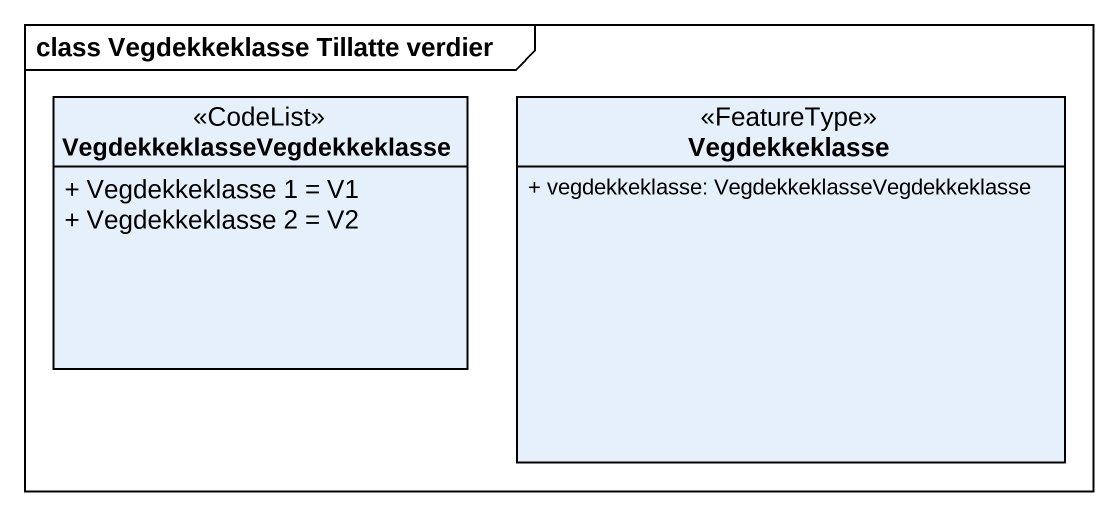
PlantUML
@startuml
mainframe class Vegdekkeklasse Tillatte verdier
hide circle
hide empty members
skinparam classAttributeIconSize 0
class VegdekkeklasseVegdekkeklasse <<CodeList>> {
  + Vegdekkeklasse 1 = V1
  + Vegdekkeklasse 2 = V2
}
class Vegdekkeklasse <<FeatureType>> {
  + vegdekkeklasse: VegdekkeklasseVegdekkeklasse
}
@enduml
